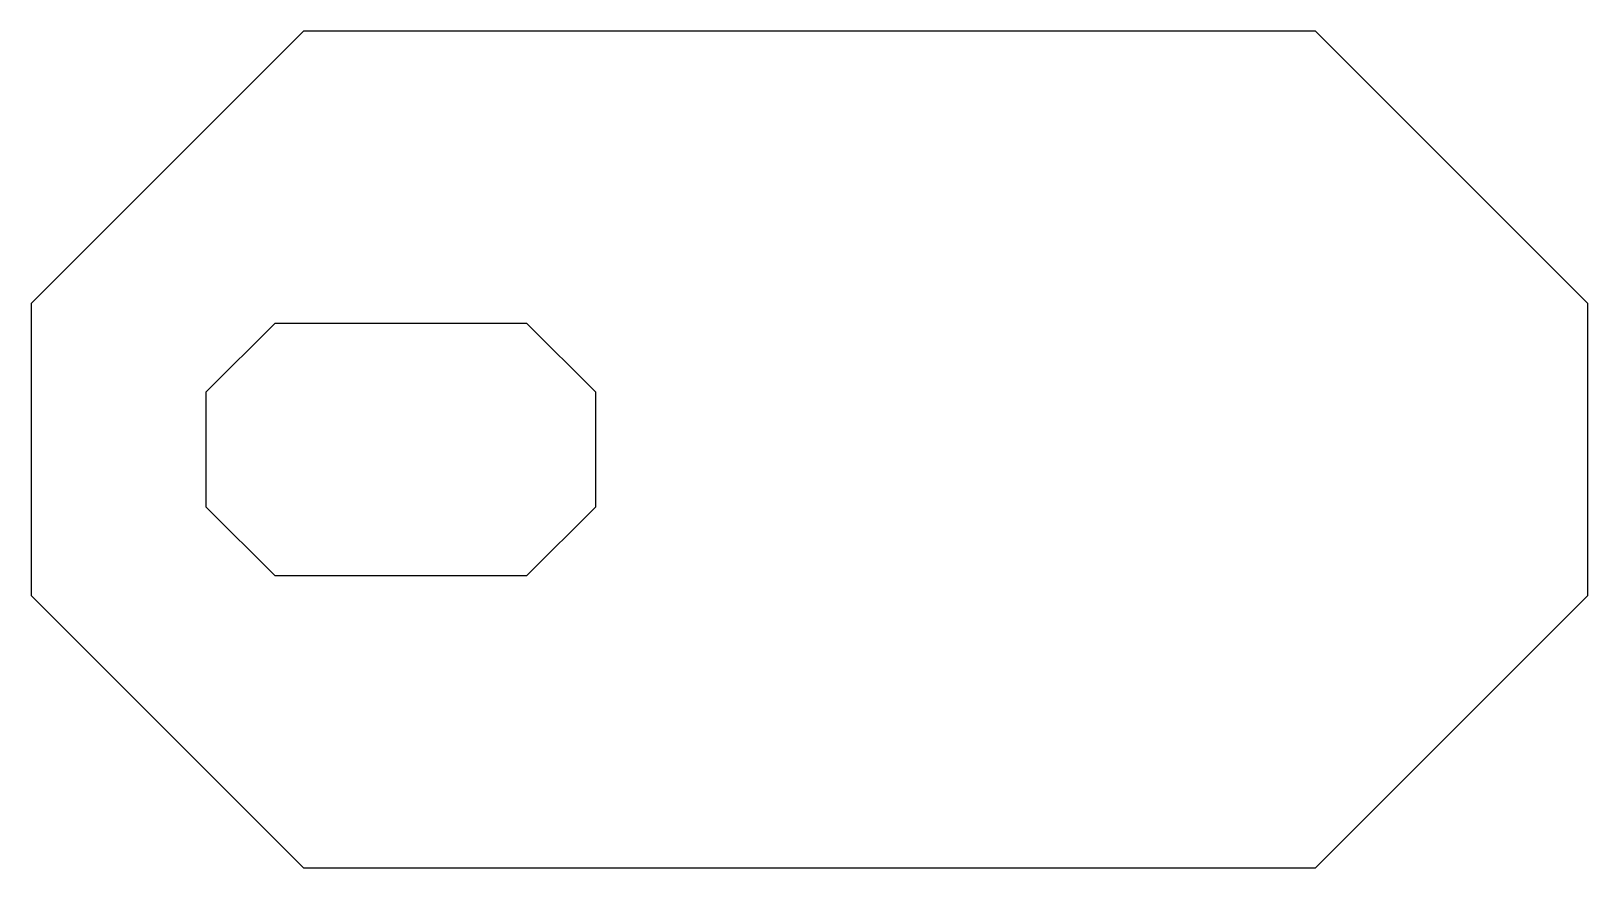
# Model space of a CAD drawing. Extents: x -1 to 80, y 0 to 298.
# Drawn here: x 0.1 to 80.1, y 0.1 to 43.1 of the extents above.
import ezdxf

# ---------------------------------------------------------------- set-up
doc = ezdxf.new("R2010")
doc.units = 0

msp = doc.modelspace()

# ---------------------------------------------------------------- linework, layer by layer
at = {"layer": 'MODELSKETCH_VISIBLE'}
for p, q in [((14.1324, 43.1326), (0.132292, 29.1335)), ((66.1323, 43.1326), (14.1324, 43.1326)), ((80.1321, 29.1335), (66.1323, 43.1326)), ((0.132292, 29.1335), (0.132292, 14.1317)), ((80.1321, 14.1317), (80.1321, 29.1335)), ((9.13235, 24.5959), (12.66797, 28.13337)), ((12.668, 28.1334), (25.5968, 28.1334)), ((25.5968, 28.1334), (29.13234, 24.59593)), ((9.13235, 18.6693), (9.13235, 24.5959)), ((29.1323, 24.5959), (29.1323, 18.6693)), ((12.668, 15.1318), (9.13235, 18.6693)), ((29.1323, 18.6693), (25.59676, 15.13183)), ((25.5968, 15.1318), (12.668, 15.1318)), ((0.132292, 14.1317), (14.132392, 0.1326)), ((66.1323, 0.132582), (80.1322, 14.131682)), ((14.1324, 0.132582), (66.1323, 0.132582))]:
    msp.add_line(p, q, dxfattribs=at)

doc.saveas('drawing.dxf')
